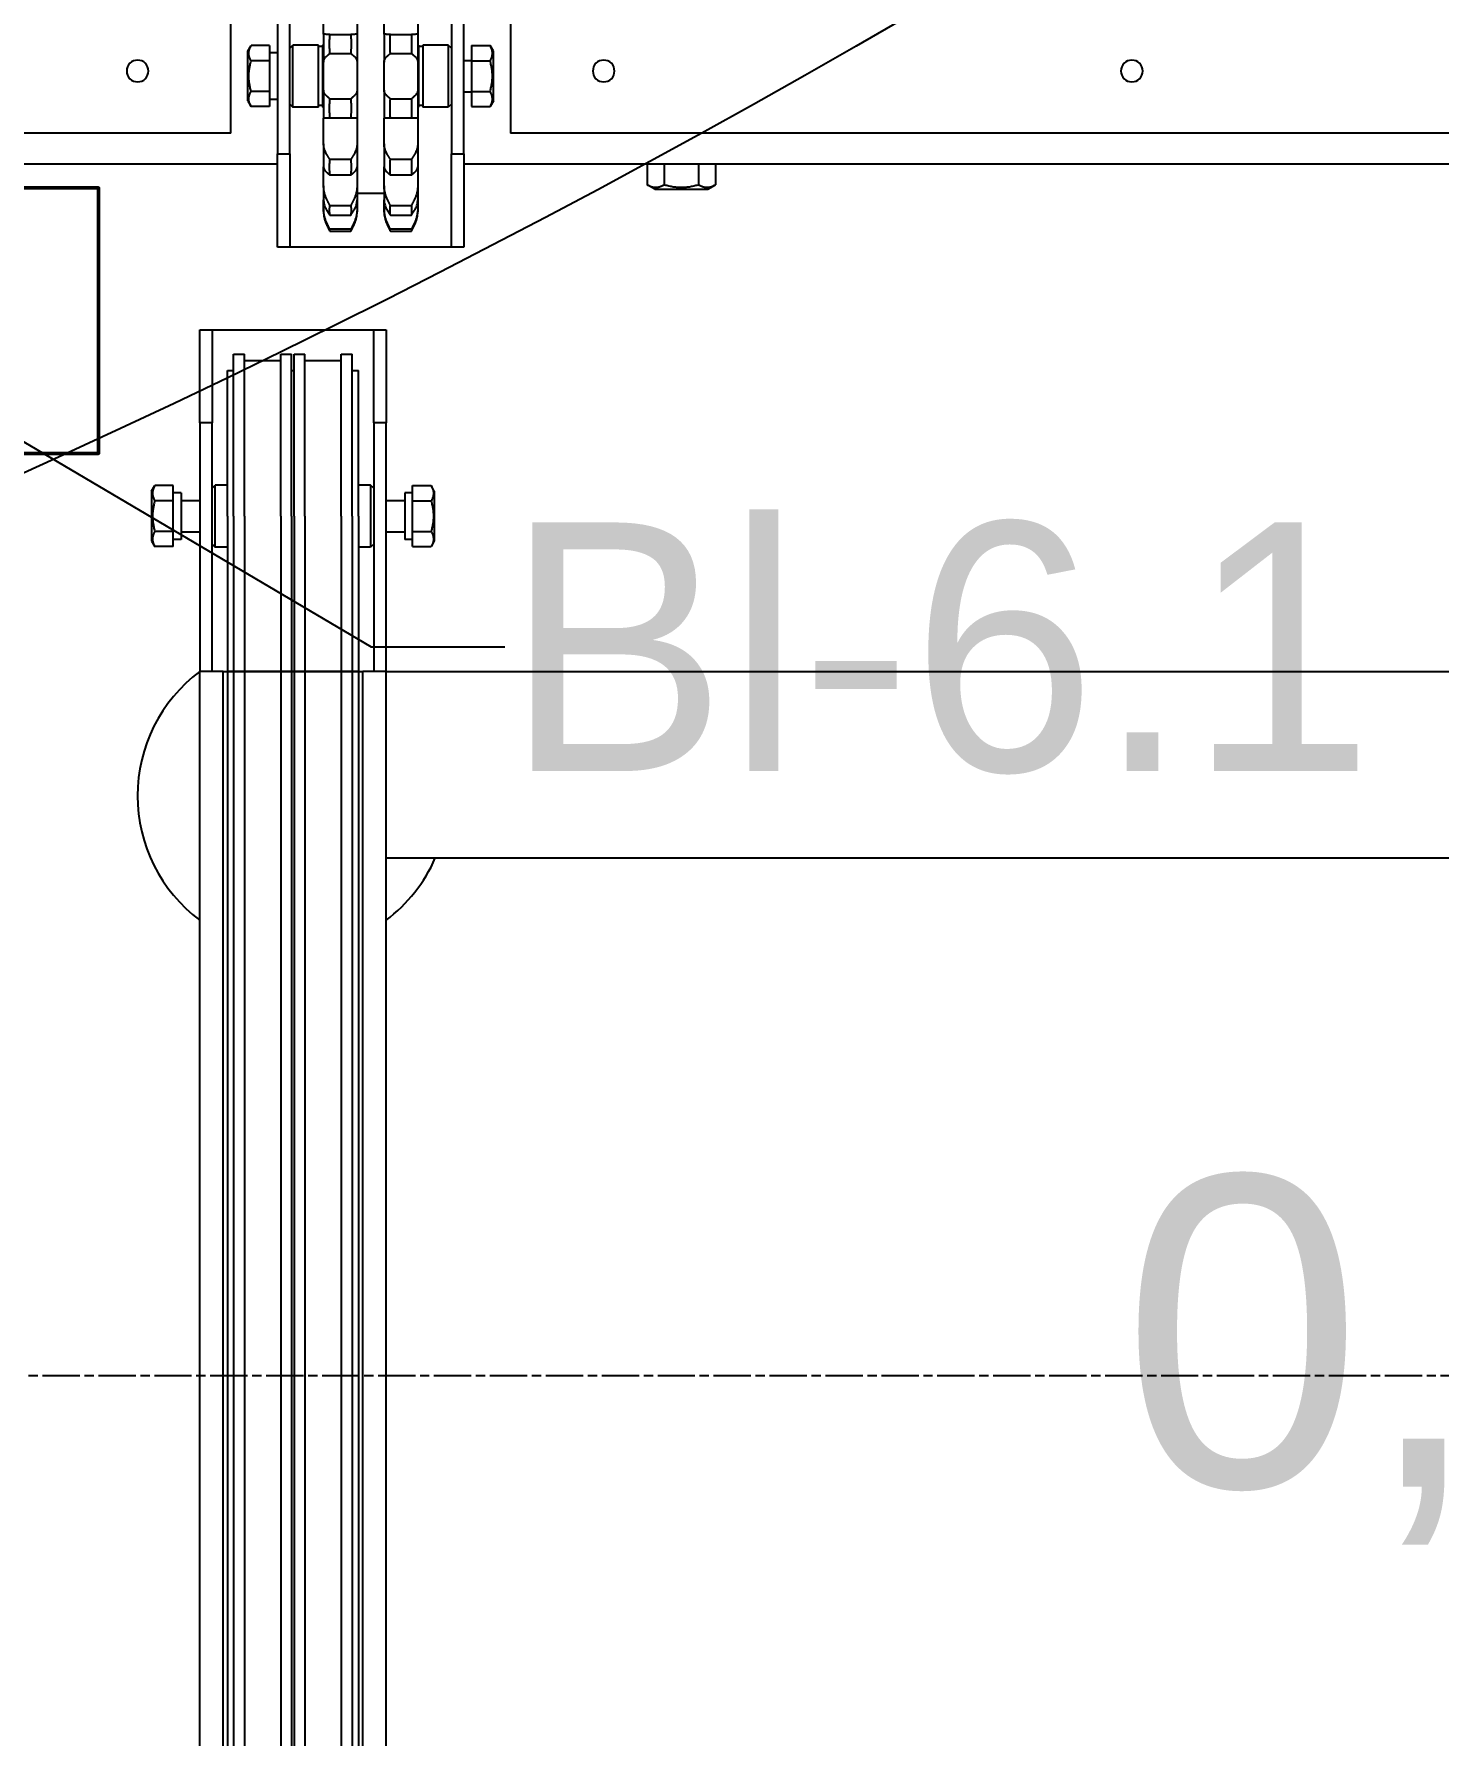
# Model space of a CAD drawing. Header units: millimetres. Extents: x -383313 to -161684, y -117025 to 99224.
# Drawn here: x -327451 to -326999, y 30688 to 31236 of the extents above; entities that cross this region are included whole.
import ezdxf
from ezdxf import colors
from ezdxf.entities.mleader import LeaderData, LeaderLine
from ezdxf.math import Vec2, Vec3

# ---------------------------------------------------------------- set-up
doc = ezdxf.new("R2010")
doc.units = ezdxf.units.MM
doc.header["$MEASUREMENT"] = 0
doc.linetypes.add('AM_ISO08W050', pattern=[18, 12, -1.5, 3, -1.5])
doc.linetypes.add('DASHED', pattern=[0.75, 0.5, -0.25])
doc.layers.get('Defpoints').update_dxf_attribs({"color": 31})
for name, color, linetype in [('001__КОНСТРУКТИВ__размеры внутр.', 7, 'Continuous'), ('PV-55E8', 7, 'Continuous'), ('PV-F89', 7, 'Continuous'), ('Робот', 30, 'Continuous')]:
    doc.layers.add(name, color=color, linetype=linetype)
doc.layers.add('AM_7', color=4, linetype='AM_ISO08W050', lineweight=25)
doc.styles.add('PSTUDIO', font='arial.ttf')
doc.dimstyles.new('PS_TICK', dxfattribs={"dimscale": 100, "dimtxt": 2.5, "dimasz": 1, "dimexe": 2, "dimexo": 2, "dimgap": 1, "dimtad": 1, "dimdec": 0, "dimzin": 0, "dimdsep": 46, "dimtxsty": 'PSTUDIO', "dimblk": 'ARCHTICK', "dimcen": 2, "dimdle": 1.5, "dimse1": 1, "dimse2": 1, "dimadec": 0, "dimazin": 0, "dimtfac": 1, "dimtdec": 0, "dimtix": 1, "dimtmove": 1, "dimatfit": 3, "dimldrblk": 'ARCHTICK', "dimfxl": 1, "dimtolj": 1, "dimtzin": 0, "dimarcsym": 0})

# ---------------------------------------------------------------- blocks, each defined once
blk = doc.blocks.new('*U123')
at = {"layer": 'PV-55E8', "color": 3}
for p, q in [((-1264.5, 563.27), (-1264.5, 533.27)), ((-1260.5, 563.27), (-1264.5, 563.27)), ((-1260.5, 533.27), (-1260.5, 563.27)), ((-1256.5, 563.27), (-1260.5, 563.27)), ((-1212.5, 563.27), (-1256.5, 563.27)), ((-1208.5, 563.27), (-1212.5, 563.27)), ((-1204.5, 563.27), (-1208.5, 563.27)), ((-1208.5, 563.27), (-1208.5, 533.27)), ((-1204.5, 533.27), (-1204.5, 563.27)), ((-1247.65, 558.12), (-1240.85, 558.12)), ((-1240.85, 557.47), (-1247.65, 557.47)), ((-1228.15, 558.12), (-1221.35, 558.12)), ((-1221.35, 557.47), (-1228.15, 557.47)), ((-1249.65, 550.92), (-1249.65, 551.88)), ((-1249.65, 550.92), (-1249.65, 549)), ((-1249.65, 549), (-1249.65, 548.13)), ((-1249.65, 543.53), (-1249.65, 548.13)), ((-1247.65, 552.96), (-1240.85, 552.96)), ((-1247.65, 549.85), (-1240.85, 549.85)), ((-1238.85, 550.92), (-1238.85, 551.88)), ((-1238.85, 549), (-1238.85, 550.92)), ((-1238.85, 548.13), (-1238.85, 549)), ((-1238.85, 543.53), (-1238.85, 548.13)), ((-1230.15, 550.92), (-1230.15, 551.88)), ((-1230.15, 550.92), (-1230.15, 549)), ((-1230.15, 549), (-1230.15, 548.13)), ((-1230.15, 543.53), (-1230.15, 548.13)), ((-1228.15, 552.96), (-1221.35, 552.96)), ((-1228.15, 549.85), (-1221.35, 549.85)), ((-1219.35, 550.92), (-1219.35, 551.88)), ((-1219.35, 549), (-1219.35, 550.92)), ((-1219.35, 548.13), (-1219.35, 549)), ((-1219.35, 543.53), (-1219.35, 548.13)), ((-1249.65, 543.53), (-1249.65, 541.68)), ((-1238.85, 545.91), (-1230.15, 545.91)), ((-1238.85, 541.68), (-1238.85, 543.53)), ((-1230.15, 543.53), (-1230.15, 541.68)), ((-1219.35, 541.68), (-1219.35, 543.53)), ((-1143, 544.62), (-1145.47, 543.2)), ((-1145.47, 536.62), (-1145.47, 543.2)), ((-1143, 544.62), (-1126, 544.62)), ((-1139.98, 536.62), (-1139.98, 543.2)), ((-1129.02, 536.62), (-1129.02, 543.2)), ((-1126, 544.62), (-1123.53, 543.2)), ((-1123.53, 536.62), (-1123.53, 543.2)), ((-1249.65, 541.68), (-1249.65, 537.48)), ((-1249.65, 530.05), (-1249.65, 537.48)), ((-1247.65, 540.06), (-1240.85, 540.06)), ((-1238.85, 537.48), (-1238.85, 541.68)), ((-1238.85, 530.05), (-1238.85, 537.48)), ((-1230.15, 541.68), (-1230.15, 537.48)), ((-1230.15, 530.05), (-1230.15, 537.48)), ((-1228.15, 540.06), (-1221.35, 540.06)), ((-1219.35, 537.48), (-1219.35, 541.68)), ((-1219.35, 530.05), (-1219.35, 537.48)), ((-1264.5, 536.62), (-1484.5, 536.62)), ((-1264.5, 533.27), (-1260.5, 533.27)), ((-1264.5, 458.27), (-1264.5, 533.27)), ((-1260.5, 533.27), (-1260.5, 458.27)), ((-1247.65, 535.03), (-1240.85, 535.03)), ((-1228.15, 535.03), (-1221.35, 535.03)), ((-1208.5, 533.27), (-1204.5, 533.27)), ((-1208.5, 458.27), (-1208.5, 533.27)), ((-264.5, 536.62), (-1204.5, 536.62)), ((-1204.5, 533.27), (-1204.5, 458.27)), ((-1279.5, 526.62), (-1484.5, 526.62)), ((-1279.5, 526.62), (-1279.5, 487.32)), ((-1249.65, 530.05), (-1249.65, 528.58)), ((-1249.65, 528.58), (-1249.65, 521.82)), ((-1238.85, 528.58), (-1238.85, 530.05)), ((-1238.85, 521.82), (-1238.85, 528.58)), ((-1230.15, 530.05), (-1230.15, 528.58)), ((-1230.15, 528.58), (-1230.15, 521.82)), ((-1219.35, 528.58), (-1219.35, 530.05)), ((-1219.35, 521.82), (-1219.35, 528.58)), ((-1189.5, 487.32), (-1189.5, 526.62)), ((-279.5, 526.62), (-1189.5, 526.62)), ((-1249.65, 521.82), (-1249.65, 521.78)), ((-1249.65, 512.79), (-1249.65, 521.78)), ((-1247.65, 521.67), (-1240.85, 521.67)), ((-1238.85, 521.78), (-1238.85, 521.82)), ((-1238.85, 512.79), (-1238.85, 521.78)), ((-1230.15, 521.82), (-1230.15, 521.78)), ((-1230.15, 512.79), (-1230.15, 521.78)), ((-1228.15, 521.67), (-1221.35, 521.67)), ((-1219.35, 521.78), (-1219.35, 521.82)), ((-1219.35, 512.79), (-1219.35, 521.78)), ((-1274, 516.27), (-1272.95, 518.08)), ((-1274, 516.27), (-1274, 500.27)), ((-1267, 518.08), (-1272.95, 518.08)), ((-1267, 513.18), (-1267, 518.08)), ((-1264.5, 515.77), (-1267, 515.77)), ((-1260.5, 517.27), (-1259.5, 518.27)), ((-1259.5, 518.27), (-1259.5, 498.27)), ((-1251.3, 518.27), (-1259.5, 518.27)), ((-1251.3, 518.27), (-1251.3, 498.27)), ((-1250, 517.77), (-1251.3, 517.77)), ((-1250, 498.27), (-1250, 518.27)), ((-1249.65, 518.27), (-1250, 518.27)), ((-1247.65, 515.58), (-1240.85, 515.58)), ((-1228.15, 515.58), (-1221.35, 515.58)), ((-1219, 518.27), (-1219.35, 518.27)), ((-1219, 518.27), (-1219, 498.27)), ((-1217.7, 517.77), (-1219, 517.77)), ((-1217.7, 498.27), (-1217.7, 518.27)), ((-1209.5, 518.27), (-1217.7, 518.27)), ((-1209.5, 498.27), (-1209.5, 518.27)), ((-1208.5, 517.27), (-1209.5, 518.27)), ((-1202, 513.18), (-1202, 518.08)), ((-1202, 518.08), (-1196.05, 518.08)), ((-1195, 516.27), (-1196.05, 518.08)), ((-1195, 516.27), (-1195, 500.27)), ((-1267, 513.18), (-1272.95, 513.18)), ((-1267, 503.36), (-1267, 513.18)), ((-1249.65, 512.79), (-1249.65, 511.97)), ((-1249.65, 511.97), (-1249.65, 504.57)), ((-1238.85, 511.97), (-1238.85, 512.79)), ((-1238.85, 504.57), (-1238.85, 511.97)), ((-1230.15, 512.79), (-1230.15, 511.97)), ((-1230.15, 511.97), (-1230.15, 504.57)), ((-1219.35, 511.97), (-1219.35, 512.79)), ((-1219.35, 504.57), (-1219.35, 511.97)), ((-1204.5, 513.27), (-1202, 513.27)), ((-1202, 503.36), (-1202, 513.18)), ((-1202, 513.18), (-1196.05, 513.18)), ((-1249.65, 504.57), (-1249.65, 503.75)), ((-1238.85, 503.75), (-1238.85, 504.57)), ((-1230.15, 504.57), (-1230.15, 503.75)), ((-1219.35, 503.75), (-1219.35, 504.57)), ((-1274, 500.27), (-1272.95, 498.45)), ((-1267, 503.36), (-1272.95, 503.36)), ((-1267, 498.45), (-1272.95, 498.45)), ((-1267, 498.45), (-1267, 503.36)), ((-1264.5, 500.77), (-1267, 500.77)), ((-1260.5, 499.27), (-1259.5, 498.27)), ((-1250, 498.77), (-1251.3, 498.77)), ((-1249.65, 494.76), (-1249.65, 503.75)), ((-1247.65, 500.96), (-1240.85, 500.96)), ((-1238.85, 494.76), (-1238.85, 503.75)), ((-1230.15, 494.76), (-1230.15, 503.75)), ((-1228.15, 500.96), (-1221.35, 500.96)), ((-1219.35, 494.76), (-1219.35, 503.75)), ((-1217.7, 498.77), (-1219, 498.77)), ((-1208.5, 499.27), (-1209.5, 498.27)), ((-1204.5, 503.27), (-1202, 503.27)), ((-1202, 498.45), (-1202, 503.36)), ((-1202, 503.36), (-1196.05, 503.36)), ((-1202, 498.45), (-1196.05, 498.45)), ((-1195, 500.27), (-1196.05, 498.45)), ((-1251.3, 498.27), (-1259.5, 498.27)), ((-1249.65, 498.27), (-1250, 498.27)), ((-1249.65, 494.76), (-1249.65, 494.72)), ((-1249.65, 494.72), (-1249.65, 487.96)), ((-1247.65, 494.87), (-1240.85, 494.87)), ((-1238.85, 494.72), (-1238.85, 494.76)), ((-1238.85, 487.96), (-1238.85, 494.72)), ((-1230.15, 494.76), (-1230.15, 494.72)), ((-1230.15, 494.72), (-1230.15, 487.96)), ((-1228.15, 494.87), (-1221.35, 494.87)), ((-1219, 498.27), (-1219.35, 498.27)), ((-1219.35, 494.72), (-1219.35, 494.76)), ((-1219.35, 487.96), (-1219.35, 494.72)), ((-1209.5, 498.27), (-1217.7, 498.27))]:
    blk.add_line(p, q, dxfattribs=at)
for centre in [(-1309.5, 506.62), (-1159.5, 506.62), (-989.5, 506.62)]:
    blk.add_circle(centre, 3.5, dxfattribs=at)
for centre, start, end in [((-1240.15, 551.88), 179.3599, 180), ((-1248.35, 551.88), 360, 0.6401), ((-1220.65, 551.88), 179.3599, 180), ((-1228.85, 551.88), 360, 0.6401)]:
    blk.add_arc(centre, 9.5, start, end, dxfattribs=at)
for points, knots in [([(-1249.65, 551.99), (-1249.65, 552.25), (-1249.63, 552.53), (-1249.57, 553.12), (-1249.53, 553.44), (-1249.4, 554.08), (-1249.32, 554.39), (-1249.13, 555), (-1249.02, 555.3), (-1248.83, 555.73), (-1248.76, 555.88), (-1248.68, 556.04)], [43.697264, 43.697264, 43.697264, 43.697264, 44.52713, 44.52713, 45.468654, 45.468654, 46.410179, 46.410179, 47.351703, 47.351703, 47.881108, 47.881108, 47.881108, 47.881108]), ([(-1248.68, 555.29), (-1248.76, 555.12), (-1248.83, 554.96), (-1249.02, 554.5), (-1249.13, 554.2), (-1249.32, 553.56), (-1249.4, 553.23), (-1249.53, 552.56), (-1249.57, 552.22), (-1249.64, 551.56), (-1249.65, 551.23), (-1249.65, 550.92)], [10.115097, 10.115097, 10.115097, 10.115097, 10.644502, 10.644502, 11.586026, 11.586026, 12.527551, 12.527551, 13.469075, 13.469075, 14.4106, 14.4106, 14.4106, 14.4106]), ([(-1239.82, 556.04), (-1239.74, 555.88), (-1239.67, 555.73), (-1239.48, 555.3), (-1239.37, 555), (-1239.18, 554.39), (-1239.1, 554.08), (-1238.97, 553.44), (-1238.93, 553.12), (-1238.87, 552.53), (-1238.85, 552.25), (-1238.85, 551.99)], [10.115097, 10.115097, 10.115097, 10.115097, 10.644502, 10.644502, 11.586026, 11.586026, 12.527551, 12.527551, 13.469075, 13.469075, 14.298941, 14.298941, 14.298941, 14.298941]), ([(-1238.85, 550.92), (-1238.85, 551.23), (-1238.86, 551.56), (-1238.93, 552.22), (-1238.97, 552.56), (-1239.1, 553.23), (-1239.18, 553.56), (-1239.37, 554.2), (-1239.48, 554.5), (-1239.67, 554.96), (-1239.74, 555.12), (-1239.82, 555.29)], [43.585571, 43.585571, 43.585571, 43.585571, 44.527095, 44.527095, 45.468619, 45.468619, 46.410144, 46.410144, 47.351668, 47.351668, 47.881074, 47.881074, 47.881074, 47.881074]), ([(-1230.15, 551.99), (-1230.15, 552.25), (-1230.13, 552.53), (-1230.07, 553.12), (-1230.03, 553.44), (-1229.9, 554.08), (-1229.82, 554.39), (-1229.63, 555), (-1229.52, 555.3), (-1229.33, 555.73), (-1229.26, 555.88), (-1229.18, 556.04)], [43.697229, 43.697229, 43.697229, 43.697229, 44.527095, 44.527095, 45.468619, 45.468619, 46.410144, 46.410144, 47.351668, 47.351668, 47.881074, 47.881074, 47.881074, 47.881074]), ([(-1229.18, 555.29), (-1229.26, 555.12), (-1229.33, 554.96), (-1229.52, 554.5), (-1229.63, 554.2), (-1229.82, 553.56), (-1229.9, 553.23), (-1230.03, 552.56), (-1230.07, 552.22), (-1230.14, 551.56), (-1230.15, 551.23), (-1230.15, 550.92)], [10.115097, 10.115097, 10.115097, 10.115097, 10.644502, 10.644502, 11.586026, 11.586026, 12.527551, 12.527551, 13.469075, 13.469075, 14.4106, 14.4106, 14.4106, 14.4106]), ([(-1220.32, 556.04), (-1220.23, 555.87), (-1220.16, 555.7), (-1219.97, 555.26), (-1219.86, 554.97), (-1219.68, 554.37), (-1219.6, 554.06), (-1219.47, 553.43), (-1219.42, 553.11), (-1219.37, 552.52), (-1219.35, 552.25), (-1219.35, 551.99)], [10.11521, 10.11521, 10.11521, 10.11521, 10.687596, 10.687596, 11.618355, 11.618355, 12.549115, 12.549115, 13.479875, 13.479875, 14.298984, 14.298984, 14.298984, 14.298984]), ([(-1219.35, 550.92), (-1219.35, 551.23), (-1219.36, 551.55), (-1219.42, 552.21), (-1219.47, 552.54), (-1219.6, 553.2), (-1219.68, 553.53), (-1219.86, 554.16), (-1219.97, 554.47), (-1220.16, 554.93), (-1220.23, 555.11), (-1220.32, 555.29)], [43.585571, 43.585571, 43.585571, 43.585571, 44.51633, 44.51633, 45.44709, 45.44709, 46.37785, 46.37785, 47.308609, 47.308609, 47.880995, 47.880995, 47.880995, 47.880995]), ([(-1249.65, 548.13), (-1249.65, 548.36), (-1249.64, 548.6), (-1249.57, 549.09), (-1249.53, 549.33), (-1249.4, 549.83), (-1249.32, 550.07), (-1249.13, 550.54), (-1249.02, 550.77), (-1248.83, 551.1), (-1248.76, 551.22), (-1248.68, 551.34)], [43.585605, 43.585605, 43.585605, 43.585605, 44.52713, 44.52713, 45.468654, 45.468654, 46.410179, 46.410179, 47.351703, 47.351703, 47.881108, 47.881108, 47.881108, 47.881108]), ([(-1248.68, 547.74), (-1248.76, 547.58), (-1248.83, 547.42), (-1249.02, 546.98), (-1249.13, 546.69), (-1249.32, 546.07), (-1249.4, 545.75), (-1249.53, 545.11), (-1249.57, 544.79), (-1249.64, 544.15), (-1249.65, 543.83), (-1249.65, 543.53)], [10.115097, 10.115097, 10.115097, 10.115097, 10.644502, 10.644502, 11.586026, 11.586026, 12.527551, 12.527551, 13.469075, 13.469075, 14.4106, 14.4106, 14.4106, 14.4106]), ([(-1239.82, 551.34), (-1239.74, 551.22), (-1239.67, 551.1), (-1239.48, 550.77), (-1239.37, 550.54), (-1239.18, 550.07), (-1239.1, 549.83), (-1238.97, 549.33), (-1238.93, 549.09), (-1238.86, 548.6), (-1238.85, 548.36), (-1238.85, 548.13)], [10.115097, 10.115097, 10.115097, 10.115097, 10.644502, 10.644502, 11.586026, 11.586026, 12.527551, 12.527551, 13.469075, 13.469075, 14.4106, 14.4106, 14.4106, 14.4106]), ([(-1238.85, 543.53), (-1238.85, 543.83), (-1238.86, 544.15), (-1238.93, 544.79), (-1238.97, 545.11), (-1239.1, 545.75), (-1239.18, 546.07), (-1239.37, 546.69), (-1239.48, 546.98), (-1239.67, 547.42), (-1239.74, 547.58), (-1239.82, 547.74)], [43.585571, 43.585571, 43.585571, 43.585571, 44.527095, 44.527095, 45.468619, 45.468619, 46.410144, 46.410144, 47.351668, 47.351668, 47.881074, 47.881074, 47.881074, 47.881074]), ([(-1230.15, 548.13), (-1230.15, 548.36), (-1230.14, 548.6), (-1230.07, 549.09), (-1230.03, 549.33), (-1229.9, 549.83), (-1229.82, 550.07), (-1229.63, 550.54), (-1229.52, 550.77), (-1229.33, 551.1), (-1229.26, 551.22), (-1229.18, 551.34)], [43.585571, 43.585571, 43.585571, 43.585571, 44.527095, 44.527095, 45.468619, 45.468619, 46.410144, 46.410144, 47.351668, 47.351668, 47.881074, 47.881074, 47.881074, 47.881074]), ([(-1229.18, 547.74), (-1229.26, 547.58), (-1229.33, 547.42), (-1229.52, 546.98), (-1229.63, 546.69), (-1229.82, 546.07), (-1229.9, 545.75), (-1230.03, 545.11), (-1230.07, 544.79), (-1230.14, 544.15), (-1230.15, 543.83), (-1230.15, 543.53)], [10.115097, 10.115097, 10.115097, 10.115097, 10.644502, 10.644502, 11.586026, 11.586026, 12.527551, 12.527551, 13.469075, 13.469075, 14.4106, 14.4106, 14.4106, 14.4106]), ([(-1220.32, 551.34), (-1220.23, 551.21), (-1220.16, 551.08), (-1219.97, 550.74), (-1219.86, 550.51), (-1219.68, 550.05), (-1219.6, 549.81), (-1219.47, 549.32), (-1219.42, 549.08), (-1219.36, 548.59), (-1219.35, 548.36), (-1219.35, 548.13)], [10.11521, 10.11521, 10.11521, 10.11521, 10.687596, 10.687596, 11.618355, 11.618355, 12.549115, 12.549115, 13.479875, 13.479875, 14.410634, 14.410634, 14.410634, 14.410634]), ([(-1219.35, 543.53), (-1219.35, 543.83), (-1219.36, 544.14), (-1219.42, 544.77), (-1219.47, 545.09), (-1219.6, 545.73), (-1219.68, 546.04), (-1219.86, 546.65), (-1219.97, 546.95), (-1220.16, 547.39), (-1220.23, 547.56), (-1220.32, 547.74)], [43.585571, 43.585571, 43.585571, 43.585571, 44.51633, 44.51633, 45.44709, 45.44709, 46.37785, 46.37785, 47.308609, 47.308609, 47.880995, 47.880995, 47.880995, 47.880995]), ([(-1249.65, 537.48), (-1249.65, 537.6), (-1249.64, 537.73), (-1249.57, 537.99), (-1249.53, 538.13), (-1249.4, 538.39), (-1249.32, 538.52), (-1249.13, 538.77), (-1249.02, 538.89), (-1248.83, 539.07), (-1248.76, 539.13), (-1248.68, 539.2)], [43.585605, 43.585605, 43.585605, 43.585605, 44.52713, 44.52713, 45.468654, 45.468654, 46.410179, 46.410179, 47.351703, 47.351703, 47.881108, 47.881108, 47.881108, 47.881108]), ([(-1239.82, 539.2), (-1239.74, 539.13), (-1239.67, 539.07), (-1239.48, 538.89), (-1239.37, 538.77), (-1239.18, 538.52), (-1239.1, 538.39), (-1238.97, 538.13), (-1238.93, 537.99), (-1238.86, 537.73), (-1238.85, 537.6), (-1238.85, 537.48)], [10.115097, 10.115097, 10.115097, 10.115097, 10.644502, 10.644502, 11.586026, 11.586026, 12.527551, 12.527551, 13.469075, 13.469075, 14.4106, 14.4106, 14.4106, 14.4106]), ([(-1230.15, 537.48), (-1230.15, 537.6), (-1230.14, 537.73), (-1230.07, 537.99), (-1230.03, 538.13), (-1229.9, 538.39), (-1229.82, 538.52), (-1229.63, 538.77), (-1229.52, 538.89), (-1229.33, 539.07), (-1229.26, 539.13), (-1229.18, 539.2)], [43.585571, 43.585571, 43.585571, 43.585571, 44.527095, 44.527095, 45.468619, 45.468619, 46.410144, 46.410144, 47.351668, 47.351668, 47.881074, 47.881074, 47.881074, 47.881074]), ([(-1220.32, 539.2), (-1220.23, 539.13), (-1220.16, 539.06), (-1219.97, 538.88), (-1219.86, 538.76), (-1219.68, 538.51), (-1219.6, 538.38), (-1219.47, 538.12), (-1219.42, 537.99), (-1219.36, 537.73), (-1219.35, 537.6), (-1219.35, 537.48)], [10.11521, 10.11521, 10.11521, 10.11521, 10.687596, 10.687596, 11.618355, 11.618355, 12.549115, 12.549115, 13.479875, 13.479875, 14.410634, 14.410634, 14.410634, 14.410634]), ([(-1248.68, 533.36), (-1248.76, 533.24), (-1248.83, 533.11), (-1249.02, 532.77), (-1249.13, 532.53), (-1249.32, 532.05), (-1249.4, 531.8), (-1249.53, 531.29), (-1249.57, 531.03), (-1249.64, 530.53), (-1249.65, 530.28), (-1249.65, 530.05)], [10.115097, 10.115097, 10.115097, 10.115097, 10.644502, 10.644502, 11.586026, 11.586026, 12.527551, 12.527551, 13.469075, 13.469075, 14.4106, 14.4106, 14.4106, 14.4106]), ([(-1238.85, 530.05), (-1238.85, 530.28), (-1238.86, 530.53), (-1238.93, 531.03), (-1238.97, 531.29), (-1239.1, 531.8), (-1239.18, 532.05), (-1239.37, 532.53), (-1239.48, 532.77), (-1239.67, 533.11), (-1239.74, 533.24), (-1239.82, 533.36)], [43.585571, 43.585571, 43.585571, 43.585571, 44.527095, 44.527095, 45.468619, 45.468619, 46.410144, 46.410144, 47.351668, 47.351668, 47.881074, 47.881074, 47.881074, 47.881074]), ([(-1229.18, 533.36), (-1229.26, 533.24), (-1229.33, 533.11), (-1229.52, 532.77), (-1229.63, 532.53), (-1229.82, 532.05), (-1229.9, 531.8), (-1230.03, 531.29), (-1230.07, 531.03), (-1230.14, 530.53), (-1230.15, 530.28), (-1230.15, 530.05)], [10.115097, 10.115097, 10.115097, 10.115097, 10.644502, 10.644502, 11.586026, 11.586026, 12.527551, 12.527551, 13.469075, 13.469075, 14.4106, 14.4106, 14.4106, 14.4106]), ([(-1219.35, 530.05), (-1219.35, 530.28), (-1219.36, 530.52), (-1219.42, 531.02), (-1219.47, 531.28), (-1219.6, 531.78), (-1219.68, 532.03), (-1219.86, 532.51), (-1219.97, 532.74), (-1220.16, 533.09), (-1220.23, 533.23), (-1220.32, 533.36)], [43.585571, 43.585571, 43.585571, 43.585571, 44.51633, 44.51633, 45.44709, 45.44709, 46.37785, 46.37785, 47.308609, 47.308609, 47.880995, 47.880995, 47.880995, 47.880995]), ([(-1249.65, 521.78), (-1249.65, 521.78), (-1249.64, 521.77), (-1249.57, 521.76), (-1249.53, 521.75), (-1249.4, 521.74), (-1249.32, 521.74), (-1249.13, 521.72), (-1249.02, 521.72), (-1248.83, 521.71), (-1248.76, 521.71), (-1248.68, 521.71)], [43.585605, 43.585605, 43.585605, 43.585605, 44.52713, 44.52713, 45.468654, 45.468654, 46.410179, 46.410179, 47.351703, 47.351703, 47.881108, 47.881108, 47.881108, 47.881108]), ([(-1239.82, 521.71), (-1239.74, 521.71), (-1239.67, 521.71), (-1239.48, 521.72), (-1239.37, 521.72), (-1239.18, 521.74), (-1239.1, 521.74), (-1238.97, 521.75), (-1238.93, 521.76), (-1238.86, 521.77), (-1238.85, 521.78), (-1238.85, 521.78)], [10.115097, 10.115097, 10.115097, 10.115097, 10.644502, 10.644502, 11.586026, 11.586026, 12.527551, 12.527551, 13.469075, 13.469075, 14.4106, 14.4106, 14.4106, 14.4106]), ([(-1230.15, 521.78), (-1230.15, 521.78), (-1230.14, 521.77), (-1230.07, 521.76), (-1230.03, 521.75), (-1229.9, 521.74), (-1229.82, 521.74), (-1229.63, 521.72), (-1229.52, 521.72), (-1229.33, 521.71), (-1229.26, 521.71), (-1229.18, 521.71)], [43.585571, 43.585571, 43.585571, 43.585571, 44.527095, 44.527095, 45.468619, 45.468619, 46.410144, 46.410144, 47.351668, 47.351668, 47.881074, 47.881074, 47.881074, 47.881074]), ([(-1220.32, 521.71), (-1220.23, 521.71), (-1220.16, 521.71), (-1219.97, 521.72), (-1219.86, 521.73), (-1219.68, 521.74), (-1219.6, 521.74), (-1219.47, 521.75), (-1219.42, 521.76), (-1219.36, 521.77), (-1219.35, 521.78), (-1219.35, 521.78)], [10.11521, 10.11521, 10.11521, 10.11521, 10.687596, 10.687596, 11.618355, 11.618355, 12.549115, 12.549115, 13.479875, 13.479875, 14.410634, 14.410634, 14.410634, 14.410634]), ([(-1248.68, 514.65), (-1248.76, 514.58), (-1248.83, 514.51), (-1249.02, 514.32), (-1249.13, 514.19), (-1249.32, 513.91), (-1249.4, 513.77), (-1249.53, 513.49), (-1249.57, 513.35), (-1249.64, 513.06), (-1249.65, 512.92), (-1249.65, 512.79)], [10.115097, 10.115097, 10.115097, 10.115097, 10.644502, 10.644502, 11.586026, 11.586026, 12.527551, 12.527551, 13.469075, 13.469075, 14.4106, 14.4106, 14.4106, 14.4106]), ([(-1238.85, 512.79), (-1238.85, 512.92), (-1238.86, 513.06), (-1238.93, 513.35), (-1238.97, 513.49), (-1239.1, 513.77), (-1239.18, 513.91), (-1239.37, 514.19), (-1239.48, 514.32), (-1239.67, 514.51), (-1239.74, 514.58), (-1239.82, 514.65)], [43.585571, 43.585571, 43.585571, 43.585571, 44.527095, 44.527095, 45.468619, 45.468619, 46.410144, 46.410144, 47.351668, 47.351668, 47.881074, 47.881074, 47.881074, 47.881074]), ([(-1229.18, 514.65), (-1229.26, 514.58), (-1229.33, 514.51), (-1229.52, 514.32), (-1229.63, 514.19), (-1229.82, 513.91), (-1229.9, 513.77), (-1230.03, 513.49), (-1230.07, 513.35), (-1230.14, 513.06), (-1230.15, 512.92), (-1230.15, 512.79)], [10.115097, 10.115097, 10.115097, 10.115097, 10.644502, 10.644502, 11.586026, 11.586026, 12.527551, 12.527551, 13.469075, 13.469075, 14.4106, 14.4106, 14.4106, 14.4106]), ([(-1219.35, 512.79), (-1219.35, 512.92), (-1219.36, 513.06), (-1219.42, 513.34), (-1219.47, 513.48), (-1219.6, 513.76), (-1219.68, 513.9), (-1219.86, 514.17), (-1219.97, 514.3), (-1220.16, 514.5), (-1220.23, 514.57), (-1220.32, 514.65)], [43.585571, 43.585571, 43.585571, 43.585571, 44.51633, 44.51633, 45.44709, 45.44709, 46.37785, 46.37785, 47.308609, 47.308609, 47.880995, 47.880995, 47.880995, 47.880995]), ([(-1249.65, 503.75), (-1249.65, 503.61), (-1249.64, 503.48), (-1249.57, 503.19), (-1249.53, 503.05), (-1249.4, 502.77), (-1249.32, 502.62), (-1249.13, 502.35), (-1249.02, 502.22), (-1248.83, 502.03), (-1248.76, 501.96), (-1248.68, 501.89)], [43.585605, 43.585605, 43.585605, 43.585605, 44.52713, 44.52713, 45.468654, 45.468654, 46.410179, 46.410179, 47.351703, 47.351703, 47.881108, 47.881108, 47.881108, 47.881108]), ([(-1239.82, 501.89), (-1239.74, 501.96), (-1239.67, 502.03), (-1239.48, 502.22), (-1239.37, 502.35), (-1239.18, 502.62), (-1239.1, 502.77), (-1238.97, 503.05), (-1238.93, 503.19), (-1238.86, 503.48), (-1238.85, 503.61), (-1238.85, 503.75)], [10.115097, 10.115097, 10.115097, 10.115097, 10.644502, 10.644502, 11.586026, 11.586026, 12.527551, 12.527551, 13.469075, 13.469075, 14.4106, 14.4106, 14.4106, 14.4106]), ([(-1230.15, 503.75), (-1230.15, 503.61), (-1230.14, 503.48), (-1230.07, 503.19), (-1230.03, 503.05), (-1229.9, 502.77), (-1229.82, 502.62), (-1229.63, 502.35), (-1229.52, 502.22), (-1229.33, 502.03), (-1229.26, 501.96), (-1229.18, 501.89)], [43.585571, 43.585571, 43.585571, 43.585571, 44.527095, 44.527095, 45.468619, 45.468619, 46.410144, 46.410144, 47.351668, 47.351668, 47.881074, 47.881074, 47.881074, 47.881074]), ([(-1220.32, 501.89), (-1220.23, 501.97), (-1220.16, 502.04), (-1219.97, 502.24), (-1219.86, 502.37), (-1219.68, 502.64), (-1219.6, 502.78), (-1219.47, 503.06), (-1219.42, 503.2), (-1219.36, 503.48), (-1219.35, 503.62), (-1219.35, 503.75)], [10.11521, 10.11521, 10.11521, 10.11521, 10.687596, 10.687596, 11.618355, 11.618355, 12.549115, 12.549115, 13.479875, 13.479875, 14.410634, 14.410634, 14.410634, 14.410634]), ([(-1248.68, 494.83), (-1248.76, 494.83), (-1248.83, 494.83), (-1249.02, 494.82), (-1249.13, 494.81), (-1249.32, 494.8), (-1249.4, 494.8), (-1249.53, 494.79), (-1249.57, 494.78), (-1249.64, 494.77), (-1249.65, 494.76), (-1249.65, 494.76)], [10.115097, 10.115097, 10.115097, 10.115097, 10.644502, 10.644502, 11.586026, 11.586026, 12.527551, 12.527551, 13.469075, 13.469075, 14.4106, 14.4106, 14.4106, 14.4106]), ([(-1238.85, 494.76), (-1238.85, 494.76), (-1238.86, 494.77), (-1238.93, 494.78), (-1238.97, 494.79), (-1239.1, 494.8), (-1239.18, 494.8), (-1239.37, 494.81), (-1239.48, 494.82), (-1239.67, 494.83), (-1239.74, 494.83), (-1239.82, 494.83)], [43.585571, 43.585571, 43.585571, 43.585571, 44.527095, 44.527095, 45.468619, 45.468619, 46.410144, 46.410144, 47.351668, 47.351668, 47.881074, 47.881074, 47.881074, 47.881074]), ([(-1229.18, 494.83), (-1229.26, 494.83), (-1229.33, 494.83), (-1229.52, 494.82), (-1229.63, 494.81), (-1229.82, 494.8), (-1229.9, 494.8), (-1230.03, 494.79), (-1230.07, 494.78), (-1230.14, 494.77), (-1230.15, 494.76), (-1230.15, 494.76)], [10.115097, 10.115097, 10.115097, 10.115097, 10.644502, 10.644502, 11.586026, 11.586026, 12.527551, 12.527551, 13.469075, 13.469075, 14.4106, 14.4106, 14.4106, 14.4106]), ([(-1219.35, 494.76), (-1219.35, 494.76), (-1219.36, 494.77), (-1219.42, 494.78), (-1219.47, 494.79), (-1219.6, 494.8), (-1219.68, 494.8), (-1219.86, 494.81), (-1219.97, 494.82), (-1220.16, 494.83), (-1220.23, 494.83), (-1220.32, 494.83)], [43.585571, 43.585571, 43.585571, 43.585571, 44.51633, 44.51633, 45.44709, 45.44709, 46.37785, 46.37785, 47.308609, 47.308609, 47.880995, 47.880995, 47.880995, 47.880995])]:
    blk.add_open_spline(points, degree=3, knots=knots, dxfattribs=at)
for points, weights in [([(-1248.68, 556.04), (-1248.18, 557.06), (-1247.65, 558.12)], [1, 1.00025461954, 1]), ([(-1247.65, 557.47), (-1248.18, 556.36), (-1248.68, 555.29)], [1, 1.00025461956, 1]), ([(-1247.65, 558.12), (-1247.74, 557.8), (-1247.65, 557.47)], [1, 1.00194841845, 1]), ([(-1240.85, 557.47), (-1240.76, 557.8), (-1240.85, 558.12)], [1, 1.00194841845, 1]), ([(-1240.85, 558.12), (-1240.32, 557.06), (-1239.82, 556.04)], [1, 1.00025461957, 1]), ([(-1239.82, 555.29), (-1240.32, 556.36), (-1240.85, 557.47)], [1, 1.00025461957, 1]), ([(-1229.18, 556.04), (-1228.68, 557.06), (-1228.15, 558.12)], [1, 1.00025461956, 1]), ([(-1228.15, 557.47), (-1228.68, 556.36), (-1229.18, 555.29)], [1, 1.00025461955, 1]), ([(-1228.15, 558.12), (-1228.24, 557.8), (-1228.15, 557.47)], [1, 1.00194841845, 1]), ([(-1221.35, 558.12), (-1220.82, 557.06), (-1220.32, 556.04)], [1, 1.00025461955, 1]), ([(-1221.35, 557.47), (-1221.26, 557.8), (-1221.35, 558.12)], [1, 1.00194841845, 1]), ([(-1220.32, 555.29), (-1220.82, 556.36), (-1221.35, 557.47)], [1, 1.00025461956, 1]), ([(-1248.68, 551.34), (-1248.18, 552.13), (-1247.65, 552.96)], [1, 1.00025461956, 1]), ([(-1247.65, 549.85), (-1248.18, 548.77), (-1248.68, 547.74)], [1, 1.00025461954, 1]), ([(-1247.65, 552.96), (-1247.74, 551.4), (-1247.65, 549.85)], [1, 1.00194841845, 1]), ([(-1240.85, 549.85), (-1240.76, 551.4), (-1240.85, 552.96)], [1, 1.00194841845, 1]), ([(-1240.85, 552.96), (-1240.32, 552.13), (-1239.82, 551.34)], [1, 1.00025461955, 1]), ([(-1239.82, 547.74), (-1240.32, 548.77), (-1240.85, 549.85)], [1, 1.00025461956, 1]), ([(-1229.18, 551.34), (-1228.68, 552.13), (-1228.15, 552.96)], [1, 1.00025461957, 1]), ([(-1228.15, 549.85), (-1228.68, 548.77), (-1229.18, 547.74)], [1, 1.00025461954, 1]), ([(-1228.15, 552.96), (-1228.24, 551.4), (-1228.15, 549.85)], [1, 1.00194841845, 1]), ([(-1221.35, 552.96), (-1220.82, 552.13), (-1220.32, 551.34)], [1, 1.00025461955, 1]), ([(-1221.35, 549.85), (-1221.26, 551.4), (-1221.35, 552.96)], [1, 1.00194841845, 1]), ([(-1220.32, 547.74), (-1220.82, 548.77), (-1221.35, 549.85)], [1, 1.00025461957, 1]), ([(-1145.47, 543.2), (-1142.73, 544.78), (-1139.98, 543.2)], [1.29573137036, 1.49618171095, 1.29573137036]), ([(-1139.98, 543.2), (-1134.5, 544.78), (-1129.02, 543.2)], [1.29573137036, 1.49618171095, 1.29573137036]), ([(-1129.02, 543.2), (-1126.27, 544.78), (-1123.53, 543.2)], [1.29573137036, 1.49618171095, 1.29573137036]), ([(-1248.68, 539.2), (-1248.18, 539.62), (-1247.65, 540.06)], [1, 1.00025461955, 1]), ([(-1247.65, 540.06), (-1247.74, 537.54), (-1247.65, 535.03)], [1, 1.00194841845, 1]), ([(-1240.85, 535.03), (-1240.76, 537.54), (-1240.85, 540.06)], [1, 1.00194841845, 1]), ([(-1240.85, 540.06), (-1240.32, 539.62), (-1239.82, 539.2)], [1, 1.00025461956, 1]), ([(-1229.18, 539.2), (-1228.68, 539.62), (-1228.15, 540.06)], [1, 1.00025461956, 1]), ([(-1228.15, 540.06), (-1228.24, 537.54), (-1228.15, 535.03)], [1, 1.00194841845, 1]), ([(-1221.35, 540.06), (-1220.82, 539.62), (-1220.32, 539.2)], [1, 1.00025461955, 1]), ([(-1221.35, 535.03), (-1221.26, 537.54), (-1221.35, 540.06)], [1, 1.00194841845, 1]), ([(-1247.65, 535.03), (-1248.18, 534.18), (-1248.68, 533.36)], [1, 1.00025461956, 1]), ([(-1239.82, 533.36), (-1240.32, 534.18), (-1240.85, 535.03)], [1, 1.00025461957, 1]), ([(-1228.15, 535.03), (-1228.68, 534.18), (-1229.18, 533.36)], [1, 1.00025461956, 1]), ([(-1220.32, 533.36), (-1220.82, 534.18), (-1221.35, 535.03)], [1, 1.00025461956, 1]), ([(-1248.68, 521.71), (-1248.18, 521.69), (-1247.65, 521.67)], [1, 1.00025461956, 1]), ([(-1247.65, 521.67), (-1247.74, 518.62), (-1247.65, 515.58)], [1, 1.00194841845, 1]), ([(-1240.85, 521.67), (-1240.32, 521.69), (-1239.82, 521.71)], [1, 1.00025461955, 1]), ([(-1240.85, 515.58), (-1240.76, 518.62), (-1240.85, 521.67)], [1, 1.00194841845, 1]), ([(-1229.18, 521.71), (-1228.68, 521.69), (-1228.15, 521.67)], [1, 1.00025461954, 1]), ([(-1228.15, 521.67), (-1228.24, 518.62), (-1228.15, 515.58)], [1, 1.00194841845, 1]), ([(-1221.35, 521.67), (-1220.82, 521.69), (-1220.32, 521.71)], [1, 1.00025461953, 1]), ([(-1221.35, 515.58), (-1221.26, 518.62), (-1221.35, 521.67)], [1, 1.00194841845, 1]), ([(-1272.95, 518.08), (-1274.37, 515.63), (-1272.95, 513.18)], [1.22364575665, 1.41294441399, 1.22364575665]), ([(-1247.65, 515.58), (-1248.18, 515.11), (-1248.68, 514.65)], [1, 1.00025461955, 1]), ([(-1239.82, 514.65), (-1240.32, 515.11), (-1240.85, 515.58)], [1, 1.00025461956, 1]), ([(-1228.15, 515.58), (-1228.68, 515.11), (-1229.18, 514.65)], [1, 1.00025461958, 1]), ([(-1220.32, 514.65), (-1220.82, 515.11), (-1221.35, 515.58)], [1, 1.00025461957, 1]), ([(-1196.05, 518.08), (-1194.63, 515.63), (-1196.05, 513.18)], [1.22364575665, 1.41294441399, 1.22364575665]), ([(-1272.95, 513.18), (-1274.37, 508.27), (-1272.95, 503.36)], [1.22364575665, 1.41294441399, 1.22364575665]), ([(-1196.05, 513.18), (-1194.63, 508.27), (-1196.05, 503.36)], [1.22364575665, 1.41294441399, 1.22364575665]), ([(-1272.95, 503.36), (-1274.37, 500.91), (-1272.95, 498.45)], [1.22364575665, 1.41294441399, 1.22364575665]), ([(-1248.68, 501.89), (-1248.18, 501.43), (-1247.65, 500.96)], [1, 1.00025461957, 1]), ([(-1247.65, 500.96), (-1247.74, 497.92), (-1247.65, 494.87)], [1, 1.00194841845, 1]), ([(-1240.85, 500.96), (-1240.32, 501.43), (-1239.82, 501.89)], [1, 1.00025461958, 1]), ([(-1240.85, 494.87), (-1240.76, 497.92), (-1240.85, 500.96)], [1, 1.00194841845, 1]), ([(-1229.18, 501.89), (-1228.68, 501.43), (-1228.15, 500.96)], [1, 1.00025461957, 1]), ([(-1228.15, 500.96), (-1228.24, 497.92), (-1228.15, 494.87)], [1, 1.00194841845, 1]), ([(-1221.35, 500.96), (-1220.82, 501.43), (-1220.32, 501.89)], [1, 1.00025461956, 1]), ([(-1221.35, 494.87), (-1221.26, 497.92), (-1221.35, 500.96)], [1, 1.00194841845, 1]), ([(-1196.05, 503.36), (-1194.63, 500.91), (-1196.05, 498.45)], [1.22364575665, 1.41294441399, 1.22364575665]), ([(-1247.65, 494.87), (-1248.18, 494.85), (-1248.68, 494.83)], [1, 1.00025461957, 1]), ([(-1239.82, 494.83), (-1240.32, 494.85), (-1240.85, 494.87)], [1, 1.00025461956, 1]), ([(-1228.15, 494.87), (-1228.68, 494.85), (-1229.18, 494.83)], [1, 1.00025461957, 1]), ([(-1220.32, 494.83), (-1220.82, 494.85), (-1221.35, 494.87)], [1, 1.00025461956, 1])]:
    blk.add_rational_spline(points, weights, degree=2, dxfattribs=at)
blk = doc.blocks.new('A$Cd2819ec4')
at = {"layer": 'AM_7'}
blk.add_line((725.21, 199.42), (-722.94, 199.42), dxfattribs=at)
blk = doc.blocks.new('Робот ABB IRB660_3.15 (сверху)')
at = {"layer": 'Робот'}
blk.add_circle((0, 0), 3150, dxfattribs=at)
blk = doc.blocks.new('*U149')
at = {"layer": 'PV-F89'}
for p, q in [((3079.85, 2014.37), (3078.03, 2013.32)), ((3078.03, 2007.37), (3078.03, 2013.32)), ((3095.85, 2014.37), (3079.85, 2014.37)), ((3082.94, 2007.37), (3082.94, 2013.32)), ((3092.76, 2007.37), (3092.76, 2013.32)), ((3095.85, 2014.37), (3097.66, 2013.32)), ((3097.66, 2007.37), (3097.66, 2013.32)), ((3078.03, 2007.37), (3082.94, 2007.37)), ((3080.35, 2004.87), (3080.35, 2007.37)), ((3095.35, 2004.87), (3080.35, 2004.87)), ((3082.85, 2004.87), (3082.85, 1998.87)), ((3082.94, 2007.37), (3092.76, 2007.37)), ((3092.76, 2007.37), (3097.66, 2007.37)), ((3092.85, 2004.87), (3092.85, 1998.87)), ((3095.35, 2004.87), (3095.35, 2007.37)), ((1757.85, 1998.87), (3037.85, 1998.87)), ((3037.85, 1991.37), (3037.85, 1998.87)), ((3117.85, 1998.87), (3037.85, 1998.87)), ((3037.85, 1994.87), (3117.85, 1994.87)), ((3078.85, 1994.87), (3077.85, 1993.87)), ((3077.85, 1993.87), (3097.85, 1993.87)), ((3077.85, 1989.98), (3077.85, 1993.87)), ((3096.85, 1994.87), (3097.85, 1993.87)), ((3097.85, 1989.98), (3097.85, 1993.87)), ((3117.85, 1994.87), (3117.85, 1998.87)), ((3117.85, 1998.87), (3147.85, 1998.87)), ((3147.85, 1994.87), (3117.85, 1994.87)), ((3147.85, 1998.87), (3147.85, 1994.87)), ((3147.85, 1994.87), (3147.85, 1990.87)), ((1757.85, 1991.37), (3037.85, 1991.37)), ((3037.85, 1989.98), (1757.85, 1989.98)), ((3037.85, 1991.37), (3037.85, 1989.98)), ((3087.85, 1989.98), (3037.85, 1989.98)), ((3037.85, 1987.97), (3037.85, 1989.98)), ((3037.85, 1989.98), (3037.85, 1987.97)), ((3087.85, 1989.98), (3134.74, 1989.98)), ((3134.74, 1989.98), (3134.74, 1987.97)), ((3147.85, 1990.87), (3147.85, 1946.87)), ((3037.85, 1987.97), (1757.85, 1987.97)), ((3037.85, 1984.47), (1757.85, 1984.47)), ((3087.85, 1987.97), (3037.85, 1987.97)), ((3037.85, 1984.47), (3037.85, 1987.97)), ((3037.85, 1987.97), (3037.85, 1984.47)), ((3087.85, 1984.47), (3037.85, 1984.47)), ((3037.85, 1972.79), (3037.85, 1984.47)), ((3037.85, 1984.47), (3037.85, 1972.79)), ((3087.85, 1987.97), (3139.95, 1987.97)), ((3087.85, 1984.47), (3139.95, 1984.47)), ((3137.92, 1984.47), (3137.92, 1972.79)), ((3139.95, 1987.97), (3139.95, 1984.47)), ((3037.85, 1972.79), (1757.85, 1972.79)), ((3087.85, 1972.79), (3037.85, 1972.79)), ((3037.85, 1969.29), (3037.85, 1972.79)), ((3037.85, 1972.79), (3037.85, 1969.29)), ((3087.85, 1972.79), (3139.95, 1972.79)), ((3139.95, 1972.79), (3139.95, 1969.29)), ((3037.85, 1969.29), (1757.85, 1969.29)), ((3037.85, 1968.51), (1757.85, 1968.51)), ((3037.85, 1968.51), (3037.85, 1969.29)), ((3087.85, 1969.29), (3037.85, 1969.29)), ((3037.85, 1969.29), (3037.85, 1968.51)), ((3087.85, 1968.51), (3037.85, 1968.51)), ((3037.85, 1965.01), (3037.85, 1968.51)), ((3037.85, 1968.51), (3037.85, 1965.01)), ((3087.85, 1969.29), (3139.95, 1969.29)), ((3087.85, 1968.51), (3139.95, 1968.51)), ((3134.74, 1969.29), (3134.74, 1968.51)), ((3139.95, 1968.51), (3139.95, 1965.01)), ((3037.85, 1965.01), (1757.85, 1965.01)), ((3087.85, 1965.01), (3037.85, 1965.01)), ((3037.85, 1953.33), (3037.85, 1965.01)), ((3037.85, 1965.01), (3037.85, 1953.33)), ((3087.85, 1965.01), (3139.95, 1965.01)), ((3137.92, 1965.01), (3137.92, 1953.33)), ((3037.85, 1953.33), (1757.85, 1953.33)), ((3037.85, 1949.83), (1757.85, 1949.83)), ((3087.85, 1953.33), (3037.85, 1953.33)), ((3037.85, 1949.83), (3037.85, 1953.33)), ((3037.85, 1953.33), (3037.85, 1949.83)), ((3087.85, 1949.83), (3037.85, 1949.83)), ((3037.85, 1947.82), (3037.85, 1949.83)), ((3037.85, 1949.83), (3037.85, 1947.82)), ((3087.85, 1953.33), (3139.95, 1953.33)), ((3087.85, 1949.83), (3139.95, 1949.83)), ((3134.74, 1949.83), (3134.74, 1947.82)), ((3139.95, 1953.33), (3139.95, 1949.83)), ((3037.85, 1947.82), (1757.85, 1947.82)), ((1757.85, 1946.37), (3037.85, 1946.37)), ((3087.85, 1947.82), (3037.85, 1947.82)), ((3037.85, 1947.82), (3037.85, 1946.37)), ((3037.85, 1938.87), (3037.85, 1946.37)), ((3077.85, 1943.87), (3077.85, 1947.82)), ((3087.85, 1947.82), (3134.74, 1947.82)), ((3097.85, 1943.87), (3097.85, 1947.82)), ((3147.85, 1946.87), (3147.85, 1942.87)), ((1757.85, 1938.87), (3037.85, 1938.87)), ((2977.85, 1938.87), (2977.85, 1473.87)), ((3117.85, 1942.87), (3037.85, 1942.87)), ((3037.85, 1938.87), (3117.85, 1938.87)), ((3037.85, 1938.87), (3037.85, 1473.87)), ((3097.85, 1943.87), (3077.85, 1943.87)), ((3078.85, 1942.87), (3077.85, 1943.87)), ((3082.85, 1938.87), (3082.85, 1932.87)), ((3092.85, 1938.87), (3092.85, 1932.87)), ((3096.85, 1942.87), (3097.85, 1943.87)), ((3117.85, 1938.87), (3117.85, 1942.87)), ((3117.85, 1942.87), (3147.85, 1942.87)), ((3147.85, 1938.87), (3117.85, 1938.87)), ((3147.85, 1942.87), (3147.85, 1938.87)), ((3078.03, 1930.37), (3082.94, 1930.37)), ((3078.03, 1930.37), (3078.03, 1924.41)), ((3095.35, 1932.87), (3080.35, 1932.87)), ((3080.35, 1930.37), (3080.35, 1932.87)), ((3082.94, 1930.37), (3092.76, 1930.37)), ((3082.94, 1930.37), (3082.94, 1924.41)), ((3092.76, 1930.37), (3097.66, 1930.37)), ((3092.76, 1930.37), (3092.76, 1924.41)), ((3095.35, 1930.37), (3095.35, 1932.87)), ((3097.66, 1930.37), (3097.66, 1924.41)), ((3079.85, 1923.37), (3078.03, 1924.41)), ((3095.85, 1923.37), (3079.85, 1923.37)), ((3095.85, 1923.37), (3097.66, 1924.41))]:
    blk.add_line(p, q, dxfattribs=at)
for start, end in [(36.8699, 143.1301), (216.8699, 246.4218)]:
    blk.add_arc((2997.85, 1968.87), 50, start, end, dxfattribs=at)
for points in [[(3082.94, 2013.32), (3080.49, 2014.74), (3078.03, 2013.32)], [(3092.76, 2013.32), (3087.85, 2014.74), (3082.94, 2013.32)], [(3097.66, 2013.32), (3095.21, 2014.74), (3092.76, 2013.32)], [(3082.94, 1924.41), (3080.49, 1923), (3078.03, 1924.41)], [(3092.76, 1924.41), (3087.85, 1923), (3082.94, 1924.41)], [(3097.66, 1924.41), (3095.21, 1923), (3092.76, 1924.41)]]:
    blk.add_rational_spline(points, [1.22364575665, 1.41294441399, 1.22364575665], degree=2, dxfattribs=at)
blk = doc.blocks.new('_ArchTick')
at = {"color": 0, "linetype": 'ByBlock', "const_width": 0.15}
blk.add_lwpolyline([(-0.5, -0.5), (0.5, 0.5)], dxfattribs=at)
blk = doc.blocks.new('*D235')
at = {"layer": '001__КОНСТРУКТИВ__размеры внутр.', "color": 0, "lineweight": -2, "ltscale": 100, "transparency": 16777216}
blk.add_line((-329738.95, 30479.02), (-327438.95, 30479.02), dxfattribs=at)
at = {"layer": 'Defpoints', "color": 0, "ltscale": 100, "transparency": 16777216}
for p in [(-329588.95, 31204.06), (-327588.95, 31204.06), (-327588.95, 30479.02)]:
    blk.add_point(p, dxfattribs=at)
at = {"layer": '001__КОНСТРУКТИВ__размеры внутр.', "color": 0, "lineweight": -2, "ltscale": 100, "transparency": 16777216, "xscale": 100, "yscale": 100, "zscale": 100, "rotation": 180}
blk.add_blockref('_ArchTick', (-329588.95, 30479.02), dxfattribs=at)
at = {"layer": '001__КОНСТРУКТИВ__размеры внутр.', "color": 0, "lineweight": -2, "ltscale": 100, "transparency": 16777216, "xscale": 100, "yscale": 100, "zscale": 100}
blk.add_blockref('_ArchTick', (-327588.95, 30479.02), dxfattribs=at)
at = {"layer": '001__КОНСТРУКТИВ__размеры внутр.', "color": 0, "ltscale": 100, "transparency": 16777216, "insert": (-328588.95, 30706.66), "char_height": 250, "attachment_point": 5, "style": 'PSTUDIO'}
blk.add_mtext('\\A1;2000', dxfattribs=at)

msp = doc.modelspace()

# ---------------------------------------------------------------- linework, layer by layer
at = {"lineweight": 50, "ltscale": 100}
msp.add_lwpolyline([(-327530.6076, 31186.4393), (-327430.00437, 31186.4393), (-327430.00437, 31100.98611), (-327530.6076, 31100.98611)], close=True, dxfattribs=at)

# ---------------------------------------------------------------- block references
at = {"xscale": -1, "rotation": 180}
msp.add_blockref('*U123', (-326107.95318, 31730.67937), dxfattribs=at)
at = {"linetype": 'DASHED', "xscale": -1}
msp.add_blockref('A$Cd2819ec4', (-326812.85204, 30604.81143), dxfattribs=at)
at = {"layer": 'PV-F89', "rotation": 90}
msp.add_blockref('*U149', (-325398.5861, 27992.96698), dxfattribs=at)
at = {"layer": 'Робот', "rotation": 180}
msp.add_blockref('Робот ABB IRB660_3.15 (сверху)', (-328754.07698, 33964.72651), dxfattribs=at)

# ---------------------------------------------------------------- texts
at = {"ltscale": 100, "style": 'PSTUDIO'}
msp.add_text('0,75кВт', height=100, dxfattribs=at).set_placement((-327100.78027, 30768.45282))

# ---------------------------------------------------------------- dimensions: what is measured, and where the dimension line sits
at = {"layer": '001__КОНСТРУКТИВ__размеры внутр.', "ltscale": 100}
dim = msp.add_linear_dim(base=(-327588.95318, 30479.01929), p1=(-329588.95318, 31204.05688), p2=(-327588.95318, 31204.05688), dimstyle='PS_TICK', dxfattribs=at)
dim.commit()
dim.dimension.update_dxf_attribs({"geometry": '*D235', "text_midpoint": (-328588.95318, 30706.66254)})

# ---------------------------------------------------------------- leaders
at = {"ltscale": 100}
ml = msp.add_multileader_mtext('Standard', dxfattribs=at)
ml.set_content('Bl-6.1', color=256)
ml.set_leader_properties()
ml.build(insert=Vec2(0, 0))
ml.multileader.update_dxf_attribs({"text_right_attachment_type": 6, "dogleg_length": 0.36, "arrow_head_size": 0.18})
ctx = ml.context
ctx.base_point, ctx.char_height, ctx.arrow_head_size, ctx.landing_gap_size, ctx.plane_origin = Vec3(-327299.24419, 31038.79233), 80, 0.18, 0.09, Vec3(-328475.29206, 30484.77021)
ctx.right_attachment = 6
notes = []
notes.append((ctx, [(0, (1, 1, 0), (-327342.28376, 31038.79233), (1, 0), 43.03956, [(0, [(-327480.71452, 31120.38378)], 0, [])])]))
ctx.mtext.insert, ctx.mtext.flow_direction = Vec3(-327299.15419, 31078.79233), 5
for ctx, leaders in notes:
    for number, flags, end, landing, length, lines in leaders:
        leader = LeaderData()
        leader.index, (leader.has_last_leader_line, leader.has_dogleg_vector, leader.attachment_direction) = number, flags
        leader.last_leader_point, leader.dogleg_vector, leader.dogleg_length = Vec3(end), Vec3(landing), length
        for number, points, colour, breaks in lines:
            line = LeaderLine()
            line.index, line.vertices, line.color, line.breaks = number, Vec3.list(points), colors.encode_raw_color(colour), breaks
            leader.lines.append(line)
        ctx.leaders.append(leader)

doc.saveas('drawing.dxf')
